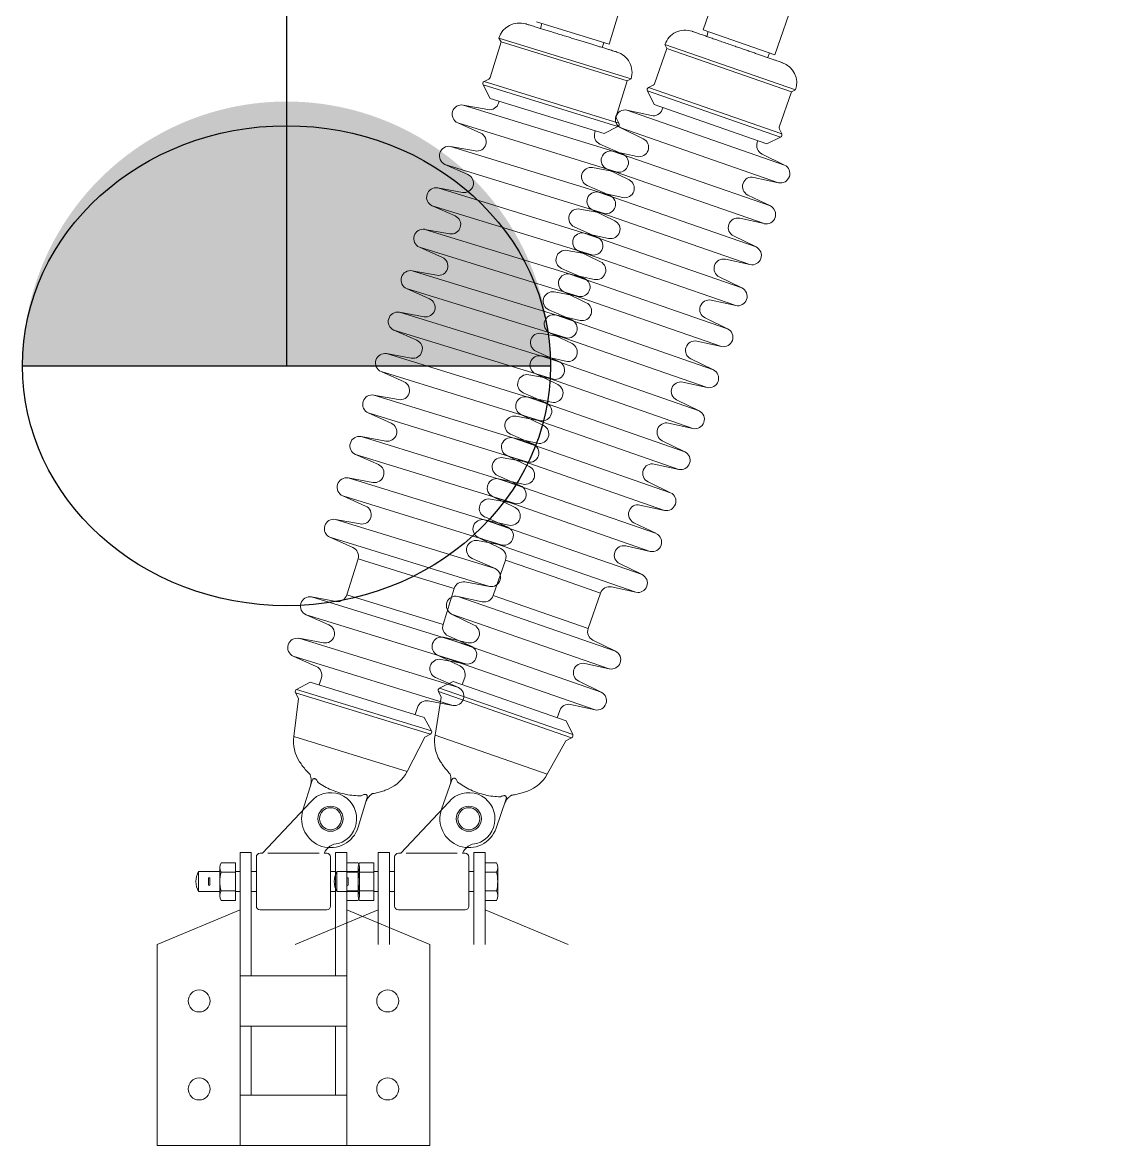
# Model space of a CAD drawing. Header units: millimetres. Extents: x -37020 to 35906, y -101 to 52234.
# Drawn here: x -282.582 to -281.715, y 319.049 to 319.942 of the extents above; entities that cross this region are included whole.
import ezdxf

# ---------------------------------------------------------------- set-up
doc = ezdxf.new("R2010")
doc.units = ezdxf.units.MM
doc.linetypes.add('ACAD_ISO04W100', pattern=[30, 24, -3, 0, -3])
doc.layers.add('Catenaria', color=2, linetype='Continuous')

msp = doc.modelspace()

# ---------------------------------------------------------------- hatches: boundary and pattern name
at = {"layer": 'Catenaria'}
h = msp.add_hatch(color=4, dxfattribs=at)
edge = h.paths.add_edge_path()
edge.add_line((-282.16237, 319.66924), (-282.58237, 319.66924))
edge.add_ellipse((-282.37237, 319.66941), major_axis=(0.14849, 0.14849), ratio=1, start_angle=-45.04678, end_angle=135.04678, ccw=False)

# ---------------------------------------------------------------- linework, layer by layer
at = {"color": 251, "linetype": 'Continuous', "lineweight": 15}
for p, q in [((-282.04105, 319.93644), (-281.77153, 320.71138)), ((-281.71458, 320.69157), (-281.98409, 319.91664)), ((-281.9222, 320.55301), (-282.11588, 319.92491)), ((-282.11588, 319.92491), (-282.1735, 319.94268)), ((-282.17048, 319.93756), (-282.1693, 319.94138)), ((-282.04105, 319.93644), (-281.98409, 319.91664)), ((-282.0382, 319.93122), (-282.03689, 319.935)), ((-282.21053, 319.89845), (-282.20178, 319.92681)), ((-282.20178, 319.92681), (-282.20344, 319.92993)), ((-282.20344, 319.92993), (-282.09832, 319.89752)), ((-282.20178, 319.92681), (-282.10145, 319.89587)), ((-282.12008, 319.92621), (-282.12126, 319.92238)), ((-282.06988, 319.92159), (-282.07142, 319.92477)), ((-282.07142, 319.92477), (-281.96752, 319.88864)), ((-282.07962, 319.89356), (-282.06988, 319.92159)), ((-282.06988, 319.92159), (-281.9707, 319.8871)), ((-281.98825, 319.91808), (-281.98956, 319.9143)), ((-282.21041, 319.88185), (-282.21609, 319.89259)), ((-282.21609, 319.89259), (-282.1089, 319.85954)), ((-282.21525, 319.89529), (-282.2115, 319.89727)), ((-282.21525, 319.89529), (-282.10806, 319.86224)), ((-282.10145, 319.89587), (-282.11019, 319.86751)), ((-282.09832, 319.89752), (-282.10145, 319.89587)), ((-282.08446, 319.89057), (-282.08064, 319.89242)), ((-282.08446, 319.89057), (-281.97851, 319.85373)), ((-282.11963, 319.85386), (-282.21041, 319.88185)), ((-282.0801, 319.87697), (-282.08539, 319.8879)), ((-282.08539, 319.8879), (-281.97944, 319.85105)), ((-281.9707, 319.8871), (-281.98045, 319.85907)), ((-281.96752, 319.88864), (-281.9707, 319.8871)), ((-282.23181, 319.87662), (-282.21218, 319.87304)), ((-282.23181, 319.87662), (-282.10489, 319.83749)), ((-282.20369, 319.87821), (-282.20325, 319.87964)), ((-282.10167, 319.8725), (-282.08218, 319.86822)), ((-282.10167, 319.8725), (-281.97622, 319.82888)), ((-281.99037, 319.84577), (-282.0801, 319.87697)), ((-282.07351, 319.87309), (-282.07302, 319.87451)), ((-282.21796, 319.8543), (-282.2362, 319.86239)), ((-282.2362, 319.86239), (-282.10928, 319.82326)), ((-282.11005, 319.86599), (-282.10806, 319.86224)), ((-282.1268, 319.85607), (-282.12724, 319.85464)), ((-282.1089, 319.85954), (-282.11963, 319.85386)), ((-282.08862, 319.8497), (-282.10656, 319.85844)), ((-282.10656, 319.85844), (-281.98111, 319.81481)), ((-281.98036, 319.85754), (-281.97851, 319.85373)), ((-282.12314, 319.84558), (-282.10489, 319.83749)), ((-281.99745, 319.84823), (-281.99795, 319.84681)), ((-281.97944, 319.85105), (-281.99037, 319.84577)), ((-282.24198, 319.84365), (-282.22234, 319.84007)), ((-282.24198, 319.84365), (-282.11506, 319.80452)), ((-282.11301, 319.83992), (-282.09351, 319.83564)), ((-282.11301, 319.83992), (-281.98756, 319.79629)), ((-281.99417, 319.83762), (-281.97622, 319.82888)), ((-282.22812, 319.82133), (-282.24637, 319.82943)), ((-282.24637, 319.82943), (-282.11944, 319.79029)), ((-282.10928, 319.82326), (-282.12891, 319.82684)), ((-282.09995, 319.81712), (-282.1179, 319.82586)), ((-282.1179, 319.82586), (-281.99245, 319.78223)), ((-281.98111, 319.81481), (-282.00061, 319.81909)), ((-282.25215, 319.81069), (-282.23251, 319.8071)), ((-282.25215, 319.81069), (-282.12522, 319.77155)), ((-282.1333, 319.81261), (-282.11506, 319.80452)), ((-282.12434, 319.80733), (-282.10484, 319.80305)), ((-282.12434, 319.80733), (-281.99889, 319.7637)), ((-282.0055, 319.80503), (-281.98756, 319.79629)), ((-282.23829, 319.78836), (-282.25653, 319.79646)), ((-282.25653, 319.79646), (-282.12961, 319.75732)), ((-282.11944, 319.79029), (-282.13908, 319.79387)), ((-282.11129, 319.78453), (-282.12923, 319.79327)), ((-282.12923, 319.79327), (-282.00378, 319.74964)), ((-281.99245, 319.78223), (-282.01194, 319.78651)), ((-282.26231, 319.77772), (-282.24268, 319.77413)), ((-282.26231, 319.77772), (-282.13539, 319.73858)), ((-282.14347, 319.77964), (-282.12522, 319.77155)), ((-282.13567, 319.77475), (-282.11618, 319.77047)), ((-282.13567, 319.77475), (-282.01022, 319.73112)), ((-282.01683, 319.77244), (-281.99889, 319.7637)), ((-282.24846, 319.75539), (-282.2667, 319.76349)), ((-282.2667, 319.76349), (-282.13978, 319.72435)), ((-282.12961, 319.75732), (-282.14925, 319.7609)), ((-282.12262, 319.75194), (-282.14056, 319.76069)), ((-282.14056, 319.76069), (-282.01511, 319.71706)), ((-282.15363, 319.74668), (-282.13539, 319.73858)), ((-282.00378, 319.74964), (-282.02328, 319.75392)), ((-282.27248, 319.74475), (-282.25284, 319.74117)), ((-282.27248, 319.74475), (-282.14556, 319.70561)), ((-282.147, 319.74216), (-282.12751, 319.73788)), ((-282.147, 319.74216), (-282.02156, 319.69853)), ((-282.02817, 319.73986), (-282.01022, 319.73112)), ((-282.25862, 319.72243), (-282.27686, 319.73052)), ((-282.27686, 319.73052), (-282.14994, 319.69138)), ((-282.13978, 319.72435), (-282.15941, 319.72794)), ((-282.13395, 319.71936), (-282.1519, 319.7281)), ((-282.1519, 319.7281), (-282.02645, 319.68447)), ((-282.01511, 319.71706), (-282.03461, 319.72134)), ((-282.28264, 319.71178), (-282.26301, 319.7082)), ((-282.28264, 319.71178), (-282.15572, 319.67264)), ((-282.1638, 319.71371), (-282.14556, 319.70561)), ((-282.15834, 319.70958), (-282.13884, 319.7053)), ((-282.15834, 319.70958), (-282.03289, 319.66595)), ((-282.0395, 319.70727), (-282.02156, 319.69853)), ((-282.26879, 319.68946), (-282.28703, 319.69755)), ((-282.28703, 319.69755), (-282.16011, 319.65842)), ((-282.14994, 319.69138), (-282.16958, 319.69497)), ((-282.14528, 319.68677), (-282.16323, 319.69551)), ((-282.16323, 319.69551), (-282.03778, 319.65188)), ((-282.02645, 319.68447), (-282.04594, 319.68875)), ((-282.29281, 319.67881), (-282.27317, 319.67523)), ((-282.29281, 319.67881), (-282.16589, 319.63968)), ((-282.17396, 319.68074), (-282.15572, 319.67264)), ((-282.16967, 319.67699), (-282.15017, 319.67271)), ((-282.16967, 319.67699), (-282.04422, 319.63336)), ((-282.05083, 319.67469), (-282.03289, 319.66595)), ((-282.27895, 319.65649), (-282.2972, 319.66458)), ((-282.2972, 319.66458), (-282.17027, 319.62545)), ((-282.16011, 319.65842), (-282.17974, 319.662)), ((-282.15662, 319.65419), (-282.17456, 319.66293)), ((-282.17456, 319.66293), (-282.04911, 319.6193)), ((-282.18413, 319.64777), (-282.16589, 319.63968)), ((-282.03778, 319.65188), (-282.05727, 319.65617)), ((-282.30298, 319.64584), (-282.28334, 319.64226)), ((-282.30298, 319.64584), (-282.17605, 319.60671)), ((-282.181, 319.64441), (-282.16151, 319.64013)), ((-282.181, 319.64441), (-282.05555, 319.60078)), ((-282.06216, 319.6421), (-282.04422, 319.63336)), ((-282.28912, 319.62352), (-282.30736, 319.63162)), ((-282.30736, 319.63162), (-282.18044, 319.59248)), ((-282.16795, 319.6216), (-282.18589, 319.63034)), ((-282.18589, 319.63034), (-282.06044, 319.58671)), ((-282.17027, 319.62545), (-282.18991, 319.62903)), ((-282.04911, 319.6193), (-282.06861, 319.62358)), ((-282.31314, 319.61288), (-282.29351, 319.60929)), ((-282.31314, 319.61288), (-282.18622, 319.57374)), ((-282.1943, 319.6148), (-282.17605, 319.60671)), ((-282.19234, 319.61182), (-282.17284, 319.60754)), ((-282.19234, 319.61182), (-282.06689, 319.56819)), ((-282.0735, 319.60952), (-282.05555, 319.60078)), ((-282.29928, 319.59055), (-282.31753, 319.59865)), ((-282.31753, 319.59865), (-282.19061, 319.55951)), ((-282.18044, 319.59248), (-282.20008, 319.59606)), ((-282.17928, 319.58902), (-282.19723, 319.59776)), ((-282.19723, 319.59776), (-282.07178, 319.55413)), ((-282.06044, 319.58671), (-282.07994, 319.59099)), ((-282.32331, 319.57991), (-282.30367, 319.57632)), ((-282.32331, 319.57991), (-282.19638, 319.54077)), ((-282.20446, 319.58184), (-282.18622, 319.57374)), ((-282.20367, 319.57923), (-282.18417, 319.57495)), ((-282.20367, 319.57923), (-282.07822, 319.53561)), ((-282.08483, 319.57693), (-282.06689, 319.56819)), ((-282.30945, 319.55758), (-282.32769, 319.56568)), ((-282.32769, 319.56568), (-282.20077, 319.52654)), ((-282.19061, 319.55951), (-282.21024, 319.5631)), ((-282.19061, 319.55643), (-282.20856, 319.56517)), ((-282.20856, 319.56517), (-282.08311, 319.52154)), ((-282.07178, 319.55413), (-282.09127, 319.55841)), ((-282.33347, 319.54694), (-282.31384, 319.54336)), ((-282.33347, 319.54694), (-282.20655, 319.5078)), ((-282.215, 319.54665), (-282.19551, 319.54237)), ((-282.215, 319.54665), (-282.08955, 319.50302)), ((-282.21463, 319.54887), (-282.19638, 319.54077)), ((-282.09616, 319.54435), (-282.07822, 319.53561)), ((-282.31962, 319.52462), (-282.33786, 319.53271)), ((-282.33786, 319.53271), (-282.21094, 319.49357)), ((-282.20195, 319.52385), (-282.21989, 319.53259)), ((-282.21989, 319.53259), (-282.09444, 319.48896)), ((-282.20077, 319.52654), (-282.22041, 319.53013)), ((-282.08311, 319.52154), (-282.1026, 319.52582)), ((-282.32435, 319.48689), (-282.31551, 319.51556)), ((-282.31551, 319.51556), (-282.27729, 319.50377)), ((-282.22479, 319.5159), (-282.20655, 319.5078)), ((-282.20802, 319.48631), (-282.19817, 319.51465)), ((-282.19817, 319.51465), (-282.16039, 319.50151)), ((-282.1075, 319.51176), (-282.08955, 319.50302)), ((-282.27729, 319.50377), (-282.23906, 319.49199)), ((-282.21094, 319.49357), (-282.23057, 319.49716)), ((-282.16039, 319.50151), (-282.12261, 319.48837)), ((-282.2479, 319.46332), (-282.32435, 319.48689)), ((-282.23906, 319.49199), (-282.2479, 319.46332)), ((-282.12261, 319.48837), (-282.13246, 319.46004)), ((-282.09444, 319.48896), (-282.11394, 319.49324)), ((-282.35248, 319.4853), (-282.33284, 319.48172)), ((-282.35248, 319.4853), (-282.22556, 319.44617)), ((-282.23619, 319.48573), (-282.21669, 319.48145)), ((-282.23619, 319.48573), (-282.11074, 319.4421)), ((-282.13246, 319.46004), (-282.20802, 319.48631)), ((-282.33862, 319.46298), (-282.35687, 319.47108)), ((-282.35687, 319.47108), (-282.22994, 319.43194)), ((-282.22313, 319.46293), (-282.24108, 319.47167)), ((-282.24108, 319.47167), (-282.11563, 319.42804)), ((-282.36264, 319.45234), (-282.34301, 319.44875)), ((-282.36264, 319.45234), (-282.23572, 319.4132)), ((-282.24752, 319.45314), (-282.22803, 319.44886)), ((-282.24752, 319.45314), (-282.12207, 319.40951)), ((-282.2438, 319.45426), (-282.22556, 319.44617)), ((-282.12868, 319.45084), (-282.11074, 319.4421)), ((-282.34879, 319.43001), (-282.36703, 319.43811)), ((-282.36703, 319.43811), (-282.24011, 319.39897)), ((-282.23447, 319.43034), (-282.25241, 319.43908)), ((-282.25241, 319.43908), (-282.12696, 319.39545)), ((-282.22994, 319.43194), (-282.24958, 319.43552)), ((-282.11563, 319.42804), (-282.13512, 319.43232)), ((-282.36435, 319.41176), (-282.35362, 319.41743)), ((-282.35362, 319.41743), (-282.26284, 319.38944)), ((-282.34645, 319.41522), (-282.34468, 319.42096)), ((-282.25397, 319.42129), (-282.23572, 319.4132)), ((-282.25067, 319.41265), (-282.23974, 319.41794)), ((-282.23974, 319.41794), (-282.15001, 319.38673)), ((-282.23266, 319.41548), (-282.23069, 319.42114)), ((-282.14002, 319.41825), (-282.12207, 319.40951)), ((-282.36282, 319.40457), (-282.36519, 319.40905)), ((-282.258, 319.376), (-282.36519, 319.40905)), ((-282.25716, 319.3787), (-282.36435, 319.41176)), ((-282.24939, 319.40541), (-282.2516, 319.40998)), ((-282.14565, 319.37313), (-282.2516, 319.40998)), ((-282.14473, 319.3758), (-282.25067, 319.41265)), ((-282.36662, 319.37421), (-282.36282, 319.40457)), ((-282.26824, 319.39738), (-282.27, 319.39165)), ((-282.24011, 319.39897), (-282.25974, 319.40255)), ((-282.25427, 319.37521), (-282.24939, 319.40541)), ((-282.12696, 319.39545), (-282.14646, 319.39973)), ((-282.26284, 319.38944), (-282.25716, 319.3787)), ((-282.15513, 319.39486), (-282.1571, 319.3892)), ((-282.15001, 319.38673), (-282.14473, 319.3758)), ((-282.27643, 319.3464), (-282.36662, 319.37421)), ((-282.26248, 319.37363), (-282.27643, 319.3464)), ((-282.258, 319.376), (-282.26248, 319.37363)), ((-282.16513, 319.34421), (-282.25427, 319.37521)), ((-282.15022, 319.37092), (-282.16513, 319.34421)), ((-282.14565, 319.37313), (-282.15022, 319.37092)), ((-282.35938, 319.31561), (-282.35236, 319.33838)), ((-282.24912, 319.31639), (-282.2413, 319.33889)), ((-282.312, 319.3276), (-282.31293, 319.3271)), ((-282.20135, 319.32668), (-282.2023, 319.32621)), ((-282.3914, 319.28133), (-282.35333, 319.32212)), ((-282.3084, 319.32482), (-282.31542, 319.30205)), ((-282.3084, 319.32482), (-282.30834, 319.32528)), ((-282.2814, 319.28133), (-282.24333, 319.32212)), ((-282.19785, 319.32378), (-282.20568, 319.30128)), ((-282.19785, 319.32378), (-282.19777, 319.32423)), ((-282.4004, 319.28183), (-282.4094, 319.28183)), ((-282.4094, 319.04883), (-282.4094, 319.28183)), ((-282.4004, 319.18383), (-282.4004, 319.28183)), ((-282.3914, 319.28133), (-282.3934, 319.28133)), ((-282.34654, 319.28133), (-282.38726, 319.28133)), ((-282.3404, 319.28133), (-282.3424, 319.28133)), ((-282.3244, 319.28183), (-282.3334, 319.28183)), ((-282.3334, 319.18383), (-282.3334, 319.28183)), ((-282.3244, 319.04883), (-282.3244, 319.28183)), ((-282.2904, 319.28183), (-282.2994, 319.28183)), ((-282.2994, 319.20883), (-282.2994, 319.28183)), ((-282.2904, 319.20883), (-282.2904, 319.28183)), ((-282.2814, 319.28133), (-282.2834, 319.28133)), ((-282.23654, 319.28133), (-282.27726, 319.28133)), ((-282.2304, 319.28133), (-282.2324, 319.28133)), ((-282.2144, 319.28183), (-282.2234, 319.28183)), ((-282.2234, 319.20883), (-282.2234, 319.28183)), ((-282.2144, 319.20883), (-282.2144, 319.28183)), ((-282.42444, 319.27383), (-282.41294, 319.27383)), ((-282.41294, 319.24383), (-282.41294, 319.27383)), ((-282.3964, 319.23933), (-282.3964, 319.27833)), ((-282.3374, 319.23933), (-282.3374, 319.27833)), ((-282.3154, 319.27383), (-282.3244, 319.27383)), ((-282.31444, 319.27383), (-282.30294, 319.27383)), ((-282.30294, 319.24383), (-282.30294, 319.27383)), ((-282.2864, 319.23933), (-282.2864, 319.27833)), ((-282.2274, 319.23933), (-282.2274, 319.27833)), ((-282.2054, 319.27383), (-282.2144, 319.27383)), ((-282.42544, 319.26683), (-282.4424, 319.26683)), ((-282.4424, 319.25083), (-282.4424, 319.26683)), ((-282.42544, 319.24758), (-282.42544, 319.27008)), ((-282.42444, 319.26633), (-282.41294, 319.26633)), ((-282.4094, 319.26683), (-282.41294, 319.26683)), ((-282.3964, 319.26683), (-282.4004, 319.26683)), ((-282.3334, 319.26683), (-282.3374, 319.26683)), ((-282.31544, 319.26683), (-282.3324, 319.26683)), ((-282.3324, 319.25083), (-282.3324, 319.26683)), ((-282.3154, 319.26633), (-282.3244, 319.26633)), ((-282.31544, 319.24758), (-282.31544, 319.27008)), ((-282.31444, 319.26633), (-282.30294, 319.26633)), ((-282.3144, 319.24758), (-282.3144, 319.27008)), ((-282.2994, 319.26683), (-282.30294, 319.26683)), ((-282.2864, 319.26683), (-282.2904, 319.26683)), ((-282.2234, 319.26683), (-282.2274, 319.26683)), ((-282.2054, 319.26633), (-282.2144, 319.26633)), ((-282.2044, 319.24758), (-282.2044, 319.27008)), ((-282.43442, 319.25587), (-282.43442, 319.26179)), ((-282.43342, 319.25587), (-282.43342, 319.26179)), ((-282.32442, 319.25587), (-282.32442, 319.26179)), ((-282.32342, 319.25587), (-282.32342, 319.26179)), ((-282.42544, 319.25083), (-282.4424, 319.25083)), ((-282.42444, 319.25133), (-282.41294, 319.25133)), ((-282.4094, 319.25083), (-282.41294, 319.25083)), ((-282.3964, 319.25083), (-282.4004, 319.25083)), ((-282.3334, 319.25083), (-282.3374, 319.25083)), ((-282.31544, 319.25083), (-282.3324, 319.25083)), ((-282.3154, 319.25133), (-282.3244, 319.25133)), ((-282.31444, 319.25133), (-282.30294, 319.25133)), ((-282.2994, 319.25083), (-282.30294, 319.25083)), ((-282.2864, 319.25083), (-282.2904, 319.25083)), ((-282.2234, 319.25083), (-282.2274, 319.25083)), ((-282.2054, 319.25133), (-282.2144, 319.25133)), ((-282.42444, 319.24383), (-282.41294, 319.24383)), ((-282.3154, 319.24383), (-282.3244, 319.24383)), ((-282.31444, 319.24383), (-282.30294, 319.24383)), ((-282.2054, 319.24383), (-282.2144, 319.24383)), ((-282.4094, 319.23633), (-282.4754, 319.20883)), ((-282.3404, 319.23633), (-282.3934, 319.23633)), ((-282.2994, 319.23633), (-282.3654, 319.20883)), ((-282.2584, 319.20883), (-282.3244, 319.23633)), ((-282.2304, 319.23633), (-282.2834, 319.23633)), ((-282.1484, 319.20883), (-282.2144, 319.23633)), ((-282.4754, 319.04883), (-282.4754, 319.20883)), ((-282.2584, 319.04883), (-282.2584, 319.20883)), ((-282.3244, 319.18383), (-282.4094, 319.18383)), ((-282.3244, 319.14383), (-282.4094, 319.14383)), ((-282.4004, 319.08883), (-282.4004, 319.14383)), ((-282.3334, 319.08883), (-282.3334, 319.14383)), ((-282.3244, 319.08883), (-282.4094, 319.08883)), ((-282.2584, 319.04883), (-282.4754, 319.04883))]:
    msp.add_line(p, q, dxfattribs=at)
for centre, radius in [((-282.3374, 319.30883), 0.01), ((-282.3374, 319.30883), 0.00875), ((-282.2274, 319.30883), 0.01), ((-282.2274, 319.30883), 0.00875), ((-282.4419, 319.16383), 0.00875), ((-282.2919, 319.16383), 0.00875), ((-282.4419, 319.09383), 0.00875), ((-282.2919, 319.09383), 0.00875)]:
    msp.add_circle(centre, radius, dxfattribs=at)
for centre, radius, start, end in [((-282.18719, 319.92492), 0.017, 72.86271, 162.86271), ((-282.05536, 319.91919), 0.017, 70.82309, 160.82309), ((-282.11457, 319.90253), 0.017, 342.86271, 72.86271), ((-281.98358, 319.89422), 0.017, 340.82309, 70.82309), ((-282.21244, 319.89904), 0.002, 297.86271, 342.86271), ((-282.21432, 319.89352), 0.002, 117.86271, 207.86271), ((-282.08359, 319.88877), 0.002, 115.82309, 205.82309), ((-282.08151, 319.89422), 0.002, 295.82309, 340.82309), ((-282.23314, 319.86924), 0.0075, 79.82947, 245.89594), ((-282.21085, 319.88042), 0.0075, 259.82947, 342.86271), ((-282.10326, 319.86517), 0.0075, 77.78986, 243.85633), ((-282.08059, 319.87555), 0.0075, 257.78986, 340.82309), ((-282.10828, 319.86692), 0.002, 162.86271, 207.86271), ((-282.10983, 319.8613), 0.002, 297.86271, 27.86271), ((-282.22102, 319.84745), 0.0075, 259.82947, 65.89594), ((-282.12007, 319.85243), 0.0075, 162.86271, 245.89594), ((-281.97856, 319.85842), 0.002, 160.82309, 205.82309), ((-281.98031, 319.85285), 0.002, 295.82309, 25.82309), ((-282.09192, 319.84297), 0.0075, 257.78986, 63.85633), ((-281.99086, 319.84435), 0.0075, 160.82309, 243.85633), ((-282.2433, 319.83627), 0.0075, 79.82947, 245.89594), ((-282.11459, 319.83259), 0.0075, 77.78986, 243.85633), ((-282.10795, 319.83064), 0.0075, 259.82947, 65.89594), ((-282.13024, 319.81946), 0.0075, 79.82947, 245.89594), ((-281.97953, 319.82214), 0.0075, 257.78986, 63.85633), ((-282.23119, 319.81448), 0.0075, 259.82947, 65.89594), ((-282.0022, 319.81176), 0.0075, 77.78986, 243.85633), ((-282.25347, 319.8033), 0.0075, 79.82947, 245.89594), ((-282.10326, 319.81038), 0.0075, 257.78986, 63.85633), ((-282.12592, 319.8), 0.0075, 77.78986, 243.85633), ((-282.11812, 319.79767), 0.0075, 259.82947, 65.89594), ((-282.1404, 319.78649), 0.0075, 79.82947, 245.89594), ((-281.99086, 319.78956), 0.0075, 257.78986, 63.85633), ((-282.24135, 319.78152), 0.0075, 259.82947, 65.89594), ((-282.11459, 319.7778), 0.0075, 257.78986, 63.85633), ((-282.01353, 319.77918), 0.0075, 77.78986, 243.85633), ((-282.26364, 319.77034), 0.0075, 79.82947, 245.89594), ((-282.13726, 319.76742), 0.0075, 77.78986, 243.85633), ((-282.12829, 319.7647), 0.0075, 259.82947, 65.89594), ((-282.00219, 319.75697), 0.0075, 257.78986, 63.85633), ((-282.25152, 319.74855), 0.0075, 259.82947, 65.89594), ((-282.15057, 319.75352), 0.0075, 79.82947, 245.89594), ((-282.12592, 319.74521), 0.0075, 257.78986, 63.85633), ((-282.02486, 319.74659), 0.0075, 77.78986, 243.85633), ((-282.2738, 319.73737), 0.0075, 79.82947, 245.89594), ((-282.14859, 319.73483), 0.0075, 77.78986, 243.85633), ((-282.13845, 319.73173), 0.0075, 259.82947, 65.89594), ((-282.16074, 319.72055), 0.0075, 79.82947, 245.89594), ((-282.01353, 319.72439), 0.0075, 257.78986, 63.85633), ((-282.26168, 319.71558), 0.0075, 259.82947, 65.89594), ((-282.13726, 319.71263), 0.0075, 257.78986, 63.85633), ((-282.03619, 319.71401), 0.0075, 77.78986, 243.85633), ((-282.28397, 319.7044), 0.0075, 79.82947, 245.89594), ((-282.15992, 319.70225), 0.0075, 77.78986, 243.85633), ((-282.14862, 319.69877), 0.0075, 259.82947, 65.89594), ((-282.1709, 319.68759), 0.0075, 79.82947, 245.89594), ((-282.02486, 319.6918), 0.0075, 257.78986, 63.85633), ((-282.27185, 319.68261), 0.0075, 259.82947, 65.89594), ((-282.14859, 319.68004), 0.0075, 257.78986, 63.85633), ((-282.04753, 319.68142), 0.0075, 77.78986, 243.85633), ((-282.29413, 319.67143), 0.0075, 79.82947, 245.89594), ((-282.17126, 319.66966), 0.0075, 77.78986, 243.85633), ((-282.15878, 319.6658), 0.0075, 259.82947, 65.89594), ((-282.03619, 319.65921), 0.0075, 257.78986, 63.85633), ((-282.28202, 319.64964), 0.0075, 259.82947, 65.89594), ((-282.18107, 319.65462), 0.0075, 79.82947, 245.89594), ((-282.15992, 319.64746), 0.0075, 257.78986, 63.85633), ((-282.05886, 319.64883), 0.0075, 77.78986, 243.85633), ((-282.3043, 319.63846), 0.0075, 79.82947, 245.89594), ((-282.18259, 319.63708), 0.0075, 77.78986, 243.85633), ((-282.16895, 319.63283), 0.0075, 259.82947, 65.89594), ((-282.04753, 319.62663), 0.0075, 257.78986, 63.85633), ((-282.29218, 319.61667), 0.0075, 259.82947, 65.89594), ((-282.19123, 319.62165), 0.0075, 79.82947, 245.89594), ((-282.17125, 319.61487), 0.0075, 257.78986, 63.85633), ((-282.07019, 319.61625), 0.0075, 77.78986, 243.85633), ((-282.31447, 319.60549), 0.0075, 79.82947, 245.89594), ((-282.19392, 319.60449), 0.0075, 77.78986, 243.85633), ((-282.17912, 319.59986), 0.0075, 259.82947, 65.89594), ((-282.2014, 319.58868), 0.0075, 79.82947, 245.89594), ((-282.05886, 319.59404), 0.0075, 257.78986, 63.85633), ((-282.30235, 319.58371), 0.0075, 259.82947, 65.89594), ((-282.18259, 319.58228), 0.0075, 257.78986, 63.85633), ((-282.08153, 319.58366), 0.0075, 77.78986, 243.85633), ((-282.32463, 319.57253), 0.0075, 79.82947, 245.89594), ((-282.20525, 319.5719), 0.0075, 77.78986, 243.85633), ((-282.18928, 319.56689), 0.0075, 259.82947, 65.89594), ((-282.07019, 319.56146), 0.0075, 257.78986, 63.85633), ((-282.21157, 319.55571), 0.0075, 79.82947, 245.89594), ((-282.09286, 319.55108), 0.0075, 77.78986, 243.85633), ((-282.31251, 319.55074), 0.0075, 259.82947, 65.89594), ((-282.19392, 319.5497), 0.0075, 257.78986, 63.85633), ((-282.3348, 319.53956), 0.0075, 79.82947, 245.89594), ((-282.21659, 319.53932), 0.0075, 77.78986, 243.85633), ((-282.19945, 319.53393), 0.0075, 259.82947, 65.89594), ((-282.08152, 319.52887), 0.0075, 257.78986, 63.85633), ((-282.32268, 319.51777), 0.0075, 342.86271, 65.89594), ((-282.22173, 319.52274), 0.0075, 79.82947, 245.89594), ((-282.20525, 319.51711), 0.0075, 340.82309, 63.85633), ((-282.10419, 319.51849), 0.0075, 77.78986, 243.85633), ((-282.20961, 319.50096), 0.0075, 259.82947, 65.89594), ((-282.2319, 319.48978), 0.0075, 79.82947, 162.86271), ((-282.09286, 319.49629), 0.0075, 257.78986, 63.85633), ((-282.33152, 319.4891), 0.0075, 259.82947, 342.86271), ((-282.11552, 319.48591), 0.0075, 77.78986, 160.82309), ((-282.3538, 319.47792), 0.0075, 79.82947, 245.89594), ((-282.23777, 319.4784), 0.0075, 77.78986, 243.85633), ((-282.21511, 319.48878), 0.0075, 257.78986, 340.82309), ((-282.34168, 319.45613), 0.0075, 259.82947, 65.89594), ((-282.24074, 319.46111), 0.0075, 162.86271, 245.89594), ((-282.22644, 319.45619), 0.0075, 257.78986, 63.85633), ((-282.12538, 319.45757), 0.0075, 160.82309, 243.85633), ((-282.36397, 319.44495), 0.0075, 79.82947, 245.89594), ((-282.24911, 319.44581), 0.0075, 77.78986, 243.85633), ((-282.22862, 319.43932), 0.0075, 259.82947, 65.89594), ((-282.11404, 319.43537), 0.0075, 257.78986, 63.85633), ((-282.2509, 319.42814), 0.0075, 79.82947, 245.89594), ((-282.35185, 319.42317), 0.0075, 342.86271, 65.89594), ((-282.23777, 319.42361), 0.0075, 340.82309, 63.85633), ((-282.13671, 319.42499), 0.0075, 77.78986, 243.85633), ((-282.36342, 319.40999), 0.002, 117.86271, 207.86271), ((-282.2498, 319.41085), 0.002, 115.82309, 205.82309), ((-282.23878, 319.40635), 0.0075, 259.82947, 65.89594), ((-282.12538, 319.40278), 0.0075, 257.78986, 63.85633), ((-282.26107, 319.39517), 0.0075, 79.82947, 162.86271), ((-282.14804, 319.3924), 0.0075, 77.78986, 160.82309), ((-282.33685, 319.37049), 0.03, 172.86271, 212.93432), ((-282.25893, 319.37777), 0.002, 297.86271, 27.86271), ((-282.22466, 319.37043), 0.03, 170.82309, 210.89471), ((-282.14653, 319.37493), 0.002, 295.82309, 25.82309), ((-282.30313, 319.36009), 0.03, 292.79109, 332.86271), ((-282.19133, 319.35884), 0.03, 290.75148, 330.82309), ((-282.3374, 319.30883), 0.02075, 287.70801, 140.16911), ((-282.2274, 319.30883), 0.02075, 287.70801, 140.16911), ((-282.3374, 319.30883), 0.023, 162.86271, 342.86271), ((-282.2274, 319.30883), 0.023, 160.82309, 340.82309), ((-282.3934, 319.27833), 0.003, 90, 180), ((-282.33081, 319.27653), 0.01254, 91.24635, 157.47115), ((-282.3404, 319.27833), 0.003, 0, 90), ((-282.2834, 319.27833), 0.003, 90, 180), ((-282.22081, 319.27653), 0.01254, 91.24635, 157.47115), ((-282.2304, 319.27833), 0.003, 0, 90), ((-282.41791, 319.27008), 0.00753, 150.13717, 209.86283), ((-282.30791, 319.27008), 0.00753, 150.13717, 209.86283), ((-282.32193, 319.27008), 0.00753, 330.13717, 29.86283), ((-282.21193, 319.27008), 0.00753, 330.13717, 29.86283), ((-282.4274, 319.25883), 0.017, 151.92751, 208.07249), ((-282.39682, 319.25883), 0.02863, 164.81071, 195.18929), ((-282.3174, 319.25883), 0.017, 151.92751, 208.07249), ((-282.28682, 319.25883), 0.02863, 164.81071, 195.18929), ((-282.34302, 319.25883), 0.02863, 344.81071, 15.18929), ((-282.23302, 319.25883), 0.02863, 344.81071, 15.18929), ((-282.43392, 319.25883), 0.003, 80.40593, 99.59407), ((-282.43392, 319.25883), 0.003, 260.40593, 279.59407), ((-282.32392, 319.25883), 0.003, 80.40593, 99.59407), ((-282.32392, 319.25883), 0.003, 260.40593, 279.59407), ((-282.41791, 319.24758), 0.00753, 150.13717, 209.86283), ((-282.30791, 319.24758), 0.00753, 150.13717, 209.86283), ((-282.32193, 319.24758), 0.00753, 330.13717, 29.86283), ((-282.21193, 319.24758), 0.00753, 330.13717, 29.86283), ((-282.3934, 319.23933), 0.003, 180, 270), ((-282.3404, 319.23933), 0.003, 270, 0), ((-282.2834, 319.23933), 0.003, 180, 270), ((-282.2304, 319.23933), 0.003, 270, 0)]:
    msp.add_arc(centre, radius, start, end, dxfattribs=at)
for points, knots in [([(-282.18215, 319.94116), (-282.18214, 319.94116), (-282.18212, 319.94115), (-282.18164, 319.941), (-282.18078, 319.94074), (-282.17953, 319.94035), (-282.17795, 319.93986), (-282.17604, 319.93927), (-282.17363, 319.93853), (-282.17065, 319.93761), (-282.16713, 319.93653), (-282.16455, 319.93573), (-282.16328, 319.93534)], [0, 0, 0, 0, 0.0738155, 0.1701917, 0.2665548, 0.362931, 0.459294, 0.5536623, 0.6480177, 0.7687258, 0.8861228, 1, 1, 1, 1]), ([(-282.16328, 319.93534), (-282.16196, 319.93493), (-282.15928, 319.93411), (-282.15491, 319.93276), (-282.15067, 319.93145), (-282.14667, 319.93022), (-282.14297, 319.92908), (-282.13928, 319.92794), (-282.13563, 319.92681), (-282.13209, 319.92572), (-282.12872, 319.92468), (-282.12555, 319.9237), (-282.12233, 319.92271), (-282.1192, 319.92175), (-282.11631, 319.92086), (-282.11392, 319.92012), (-282.11202, 319.91953), (-282.11059, 319.91909), (-282.10982, 319.91886), (-282.10952, 319.91876), (-282.10958, 319.91878), (-282.10959, 319.91878)], [0, 0, 0, 0, 0.058891, 0.119603, 0.182018, 0.230818, 0.279611, 0.329449, 0.37928, 0.429119, 0.47895, 0.52775, 0.576543, 0.638964, 0.699677, 0.758561, 0.817451, 0.878164, 0.940579, 0.989378, 1, 1, 1, 1]), ([(-282.04974, 319.93523), (-282.04973, 319.93523), (-282.04971, 319.93522), (-282.04924, 319.93506), (-282.04839, 319.93476), (-282.04716, 319.93433), (-282.04559, 319.93379), (-282.0437, 319.93313), (-282.04132, 319.9323), (-282.03838, 319.93128), (-282.0349, 319.93007), (-282.03235, 319.92918), (-282.03109, 319.92875)], [0, 0, 0, 0, 0.0738155, 0.1701917, 0.2665548, 0.362931, 0.459294, 0.5536623, 0.6480177, 0.7687258, 0.8861228, 1, 1, 1, 1]), ([(-282.03109, 319.92875), (-282.02979, 319.92829), (-282.02713, 319.92737), (-282.02282, 319.92587), (-282.01863, 319.92441), (-282.01467, 319.92304), (-282.01102, 319.92177), (-282.00737, 319.9205), (-282.00376, 319.91924), (-282.00026, 319.91802), (-281.99693, 319.91686), (-281.9938, 319.91578), (-281.99062, 319.91467), (-281.98752, 319.91359), (-281.98466, 319.9126), (-281.98231, 319.91178), (-281.98043, 319.91113), (-281.97902, 319.91063), (-281.97825, 319.91037), (-281.97796, 319.91027), (-281.97801, 319.91029), (-281.97802, 319.91029)], [0, 0, 0, 0, 0.058891, 0.119603, 0.182018, 0.230818, 0.279611, 0.329449, 0.37928, 0.429119, 0.47895, 0.52775, 0.576543, 0.638964, 0.699677, 0.758561, 0.817451, 0.878164, 0.940579, 0.989378, 1, 1, 1, 1]), ([(-282.35372, 319.34409), (-282.35475, 319.34513), (-282.35682, 319.34722), (-282.35958, 319.35058), (-282.3612, 319.35297), (-282.36199, 319.35413)], [0, 0, 0, 0, 0.336643, 0.676338, 1, 1, 1, 1]), ([(-282.24246, 319.34464), (-282.24345, 319.34572), (-282.24544, 319.34788), (-282.24808, 319.35134), (-282.24962, 319.35378), (-282.25036, 319.35498)], [0, 0, 0, 0, 0.336643, 0.676338, 1, 1, 1, 1]), ([(-282.35322, 319.33557), (-282.35305, 319.33623), (-282.35271, 319.33757), (-282.35263, 319.33965), (-282.35288, 319.34173), (-282.35332, 319.34319), (-282.35364, 319.34397), (-282.35369, 319.3441)], [0, 0, 0, 0, 0.1618786, 0.3284551, 0.4903377, 0.6569471, 0.6898322, 0.6898322, 0.6898322, 0.6898322]), ([(-282.24226, 319.33611), (-282.24207, 319.33677), (-282.24168, 319.3381), (-282.24152, 319.34017), (-282.2417, 319.34226), (-282.24209, 319.34374), (-282.24238, 319.34453), (-282.24243, 319.34466)], [0, 0, 0, 0, 0.1618786, 0.3284551, 0.4903377, 0.6569471, 0.6898322, 0.6898322, 0.6898322, 0.6898322]), ([(-282.34733, 319.3377), (-282.34754, 319.33812), (-282.34792, 319.33888), (-282.34862, 319.33984), (-282.34936, 319.34051), (-282.35013, 319.3408), (-282.35085, 319.34067), (-282.35173, 319.33999), (-282.3521, 319.33904), (-282.35236, 319.33838)], [0, 0, 0, 0, 0.1456999, 0.2663806, 0.3776883, 0.4821934, 0.5908504, 0.712234, 1, 1, 1, 1]), ([(-282.34733, 319.3377), (-282.34564, 319.33659), (-282.34226, 319.33436), (-282.33676, 319.3317), (-282.331, 319.32957), (-282.32505, 319.32809), (-282.31901, 319.32719), (-282.31495, 319.32713), (-282.31293, 319.3271)], [0, 0, 0, 0, 0.165608, 0.332349, 0.5, 0.667664, 0.834397, 1, 1, 1, 1]), ([(-282.2363, 319.33804), (-282.23649, 319.33846), (-282.23685, 319.33924), (-282.23751, 319.34022), (-282.23823, 319.34091), (-282.23899, 319.34123), (-282.23971, 319.34113), (-282.24062, 319.34048), (-282.24102, 319.33955), (-282.2413, 319.33889)], [0, 0, 0, 0, 0.1456999, 0.2663806, 0.3776883, 0.4821934, 0.5908504, 0.712234, 1, 1, 1, 1]), ([(-282.2363, 319.33804), (-282.23465, 319.33687), (-282.23135, 319.33452), (-282.22594, 319.33166), (-282.22027, 319.32933), (-282.21438, 319.32764), (-282.20837, 319.32652), (-282.20431, 319.32632), (-282.2023, 319.32621)], [0, 0, 0, 0, 0.165608, 0.332349, 0.5, 0.667664, 0.834397, 1, 1, 1, 1]), ([(-282.30834, 319.32528), (-282.30823, 319.32575), (-282.30805, 319.3265), (-282.30827, 319.32737), (-282.30865, 319.32791), (-282.30926, 319.32821), (-282.31006, 319.32824), (-282.31101, 319.32803), (-282.31165, 319.32775), (-282.312, 319.3276)], [0, 0, 0, 0, 0.239972, 0.37963, 0.4998, 0.614387, 0.731041, 0.854771, 1, 1, 1, 1]), ([(-282.30927, 319.32201), (-282.30903, 319.32265), (-282.30856, 319.32396), (-282.30746, 319.32572), (-282.30608, 319.3273), (-282.30488, 319.32827), (-282.30416, 319.32874), (-282.30402, 319.32881)], [0, 0, 0, 0, 0.1618786, 0.3284551, 0.4903377, 0.6569471, 0.693981, 0.693981, 0.693981, 0.693981]), ([(-282.29152, 319.33244), (-282.29262, 319.33199), (-282.29499, 319.33103), (-282.29876, 319.32991), (-282.30182, 319.32914), (-282.3036, 319.32887), (-282.30402, 319.32881)], [0, 0, 0, 0, 0.274899, 0.587477, 0.902101, 1, 1, 1, 1]), ([(-282.19777, 319.32423), (-282.19764, 319.3247), (-282.19744, 319.32545), (-282.19763, 319.32633), (-282.19799, 319.32687), (-282.19859, 319.32719), (-282.19939, 319.32726), (-282.20034, 319.32708), (-282.201, 319.32682), (-282.20135, 319.32668)], [0, 0, 0, 0, 0.239972, 0.37963, 0.4998, 0.614387, 0.731041, 0.854771, 1, 1, 1, 1]), ([(-282.19882, 319.321), (-282.19856, 319.32163), (-282.19804, 319.32292), (-282.19687, 319.32464), (-282.19544, 319.32617), (-282.19421, 319.3271), (-282.19347, 319.32755), (-282.19333, 319.32761)], [0, 0, 0, 0, 0.1618786, 0.3284551, 0.4903377, 0.6569471, 0.693981, 0.693981, 0.693981, 0.693981]), ([(-282.1807, 319.3308), (-282.18183, 319.33039), (-282.18423, 319.32951), (-282.18803, 319.32852), (-282.19112, 319.32786), (-282.1929, 319.32766), (-282.19333, 319.32761)], [0, 0, 0, 0, 0.274899, 0.587477, 0.902101, 1, 1, 1, 1])]:
    msp.add_open_spline(points, degree=3, knots=knots, dxfattribs=at)
at = {"layer": 'Catenaria', "color": 4, "linetype": 'ACAD_ISO04W100', "ltscale": 0.5}
msp.add_line((-282.37237, 331.20519), (-282.37237, 319.66924), dxfattribs=at)
at = {"layer": 'Catenaria', "color": 4}
msp.add_line((-282.58237, 319.66924), (-282.16237, 319.66924), dxfattribs=at)
msp.add_line((-282.58237, 319.66924), (-282.16237, 319.66924), dxfattribs=at)
msp.add_ellipse((-282.37237, 319.66924), major_axis=(0.21, 0), ratio=0.909178, dxfattribs=at)

doc.saveas('drawing.dxf')
